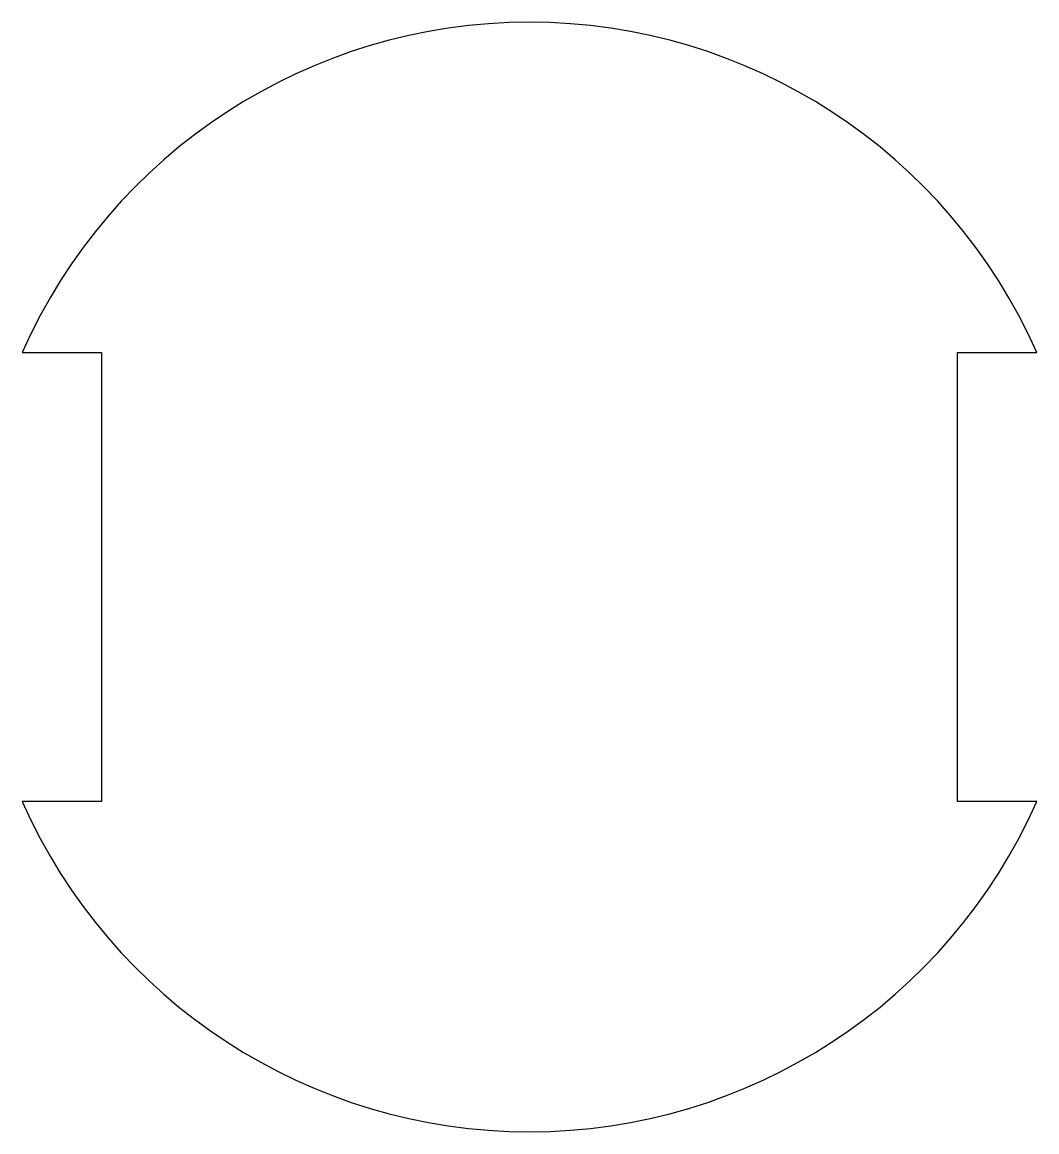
# Model space of a CAD drawing. Header units: millimetres. Extents: x -38.4 to 38.4, y -42 to 42.
import ezdxf

# ---------------------------------------------------------------- set-up
doc = ezdxf.new("R2010")
doc.units = ezdxf.units.MM
doc.layers.add('Sketch', color=7, linetype='CONTINUOUS')

msp = doc.modelspace()

# ---------------------------------------------------------------- linework, layer by layer
at = {"layer": 'Sketch'}
for p, q in [((-38.4057, 17), (-32.4057, 17)), ((-32.4057, 17), (-32.4057, -17)), ((32.4057, -17), (32.4057, 17)), ((32.4057, 17), (38.4057, 17)), ((-32.4057, -17), (-38.4057, -17)), ((38.4057, -17), (32.4057, -17))]:
    msp.add_line(p, q, dxfattribs=at)
for start, end in [(23.8762, 156.124), (-156.124, -23.8762)]:
    msp.add_arc((0, 0), 42, start, end, dxfattribs=at)

doc.saveas('drawing.dxf')
